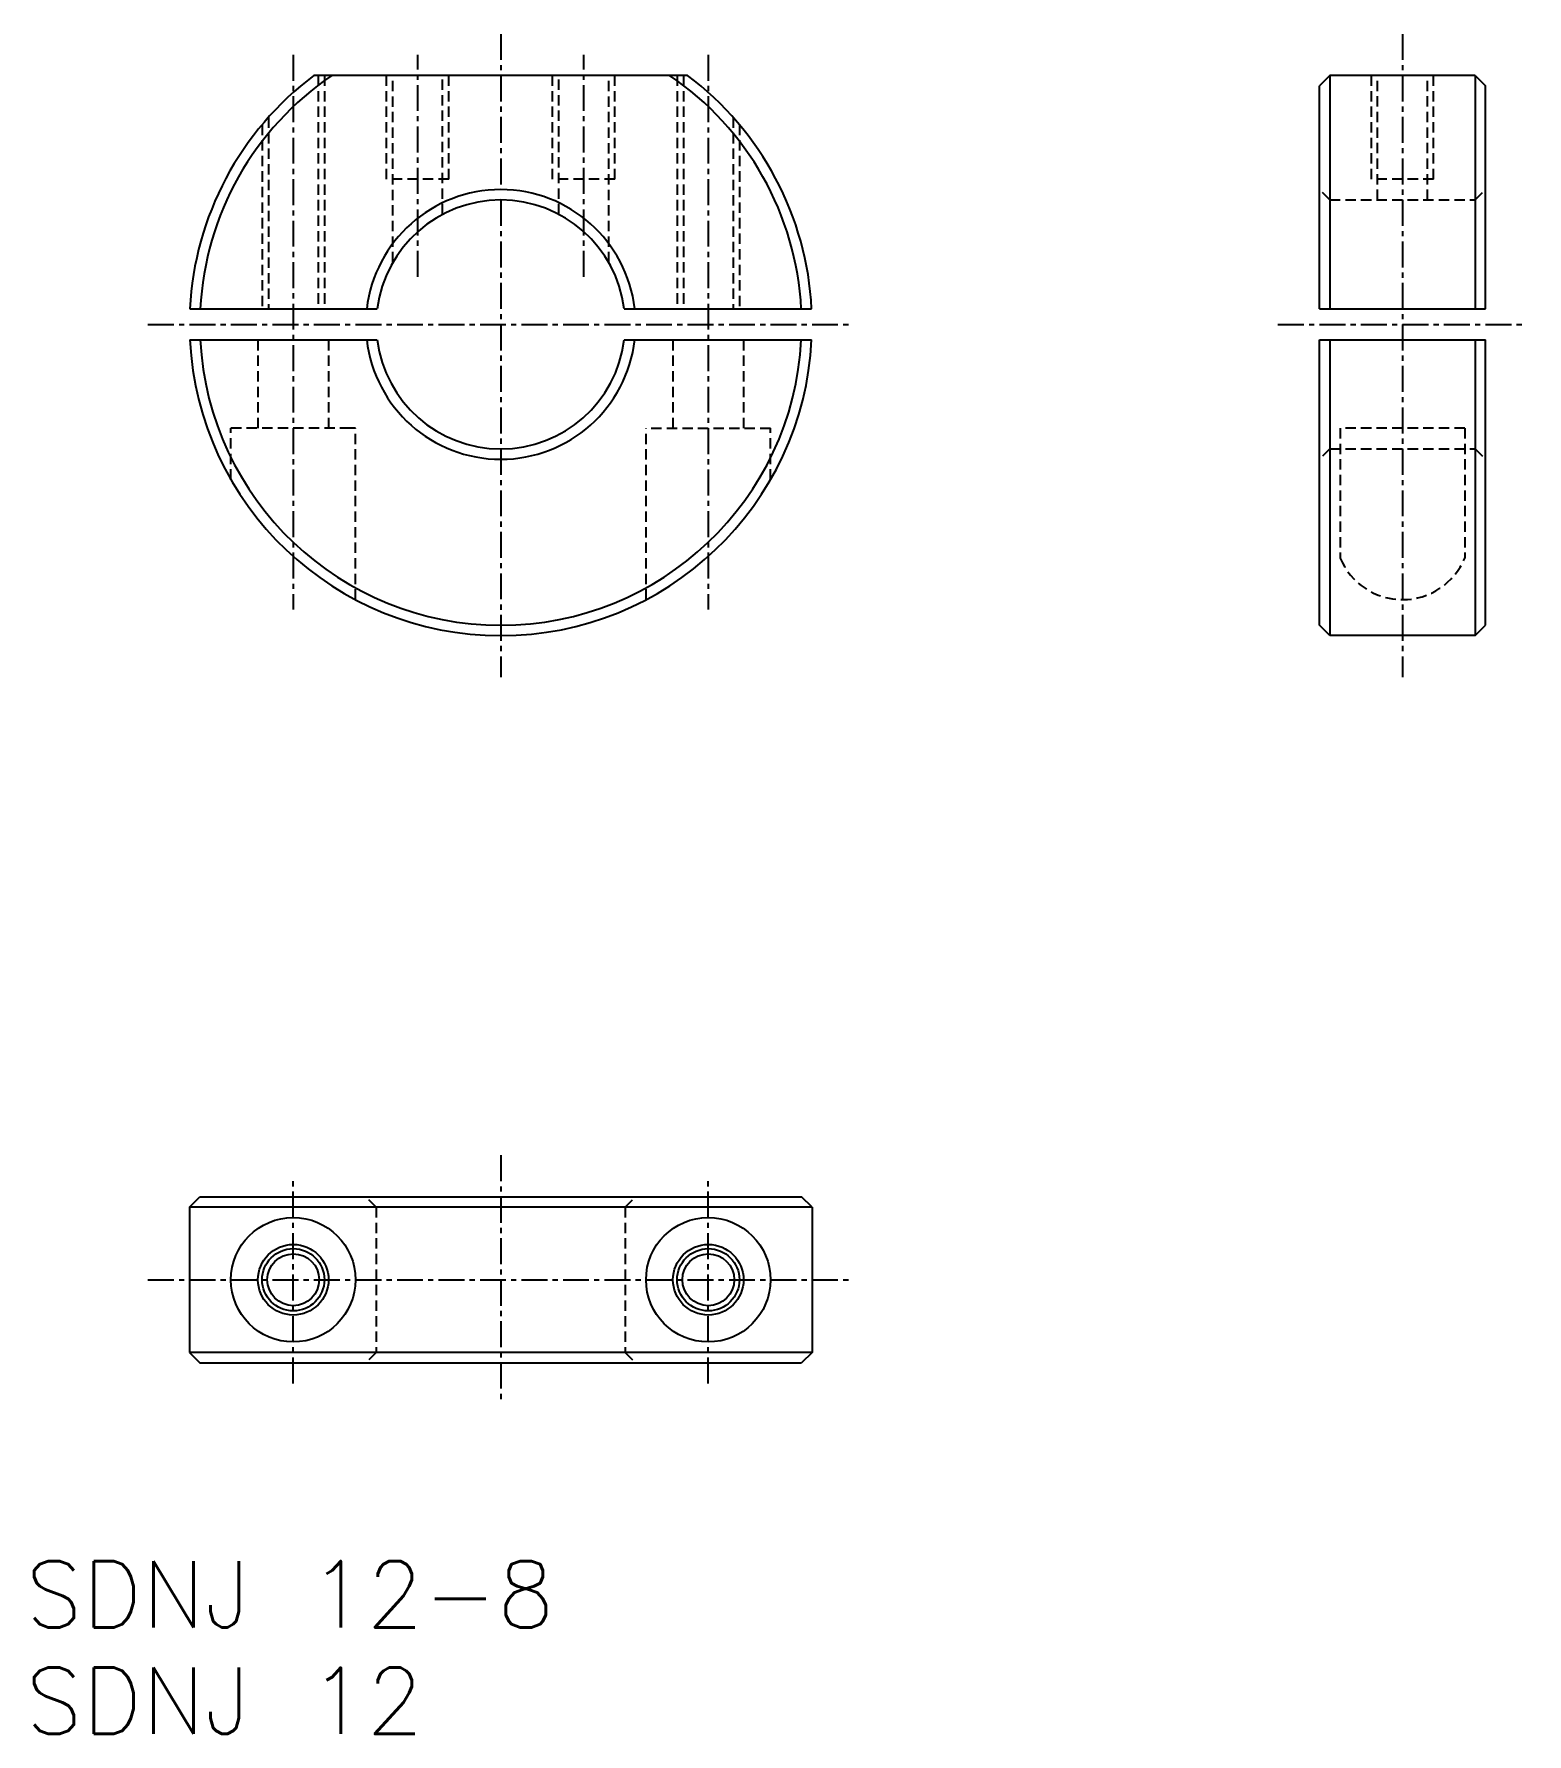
# Model space of a CAD drawing. Extents: x 474.6 to 546.6, y -82.8 to -0.9.
import ezdxf

# ---------------------------------------------------------------- set-up
doc = ezdxf.new("R2010")
doc.units = 0
doc.linetypes.add('CENTER', pattern=[2, 1.25, -0.25, 0.25, -0.25])
doc.linetypes.add('DASHED', pattern=[0.75, 0.5, -0.25])
doc.layers.get('0').update_dxf_attribs({"linetype": 'CONTINUOUS'})
doc.layers.add('CENTER', color=1, linetype='CENTER')
doc.styles.get("Standard").update_dxf_attribs({"font": 'txt.shx', "bigfont": 'bigfont.shx'})

msp = doc.modelspace()

# ---------------------------------------------------------------- linework, layer by layer
at = {"color": 7, "linetype": 'CONTINUOUS'}
for p, q in [((506.101, -2.863), (488.101, -2.863)), ((536.554, -14.113), (544.554, -14.113)), ((536.554, -15.613), (544.554, -15.613))]:
    msp.add_line(p, q, dxfattribs=at)
at = {"color": 3, "linetype": 'DASHED'}
for p, q in [((488.301, -2.863), (488.301, -14.113)), ((488.601, -2.863), (488.601, -14.113)), ((491.601, -7.863), (491.601, -2.863)), ((491.901, -11.869), (491.901, -2.863)), ((494.301, -9.556), (494.301, -2.863)), ((494.601, -7.863), (494.601, -2.863)), ((499.601, -7.863), (499.601, -2.863)), ((499.901, -9.556), (499.901, -2.863)), ((502.301, -11.869), (502.301, -2.863)), ((502.601, -7.863), (502.601, -2.863)), ((505.601, -2.863), (505.601, -14.113)), ((505.901, -2.863), (505.901, -14.113)), ((539.054, -7.863), (539.054, -2.863)), ((539.354, -8.863), (539.354, -2.863)), ((541.754, -8.863), (541.754, -2.863)), ((542.054, -7.863), (542.054, -2.863)), ((485.901, -4.885), (485.901, -14.113)), ((508.301, -4.885), (508.301, -14.113)), ((485.601, -5.232), (485.601, -14.113)), ((508.601, -5.232), (508.601, -14.113)), ((494.601, -7.863), (491.601, -7.863)), ((502.601, -7.863), (499.601, -7.863)), ((542.054, -7.863), (539.054, -7.863)), ((537.054, -8.863), (536.554, -8.363)), ((537.054, -8.863), (544.054, -8.863)), ((544.054, -8.863), (544.554, -8.363)), ((485.401, -15.613), (485.401, -19.863)), ((488.801, -15.613), (488.801, -19.863)), ((505.401, -15.613), (505.401, -19.863)), ((508.801, -15.613), (508.801, -19.863)), ((489.851, -19.863), (484.101, -19.863)), ((484.101, -22.346), (484.101, -19.863)), ((490.101, -19.863), (489.851, -19.863)), ((490.101, -28.129), (490.101, -19.863)), ((504.101, -28.129), (504.101, -19.863)), ((504.351, -19.863), (510.101, -19.863)), ((510.101, -22.346), (510.101, -19.863)), ((543.554, -19.863), (537.554, -19.863)), ((537.554, -19.863), (537.554, -26.129)), ((543.554, -19.863), (543.554, -26.129)), ((537.054, -20.863), (536.554, -21.363)), ((537.054, -20.863), (544.054, -20.863)), ((544.054, -20.863), (544.554, -21.363)), ((491.101, -57.413), (490.601, -56.913)), ((503.101, -57.413), (503.601, -56.913)), ((491.101, -57.413), (491.101, -64.413)), ((503.101, -57.413), (503.101, -64.413)), ((491.101, -64.413), (490.601, -64.913)), ((503.101, -64.413), (503.601, -64.913))]:
    msp.add_line(p, q, dxfattribs=at)
for p, q in [((537.054, -2.863), (536.554, -3.363)), ((544.054, -2.863), (537.054, -2.863)), ((537.054, -2.863), (537.054, -14.113)), ((544.054, -2.863), (544.554, -3.363)), ((544.054, -2.863), (544.054, -14.113)), ((536.554, -14.113), (536.554, -3.363)), ((544.554, -14.113), (544.554, -3.363)), ((482.12, -14.113), (491.148, -14.113)), ((503.054, -14.113), (512.083, -14.113)), ((482.12, -15.613), (491.148, -15.613)), ((503.054, -15.613), (512.083, -15.613)), ((536.554, -29.363), (536.554, -15.613)), ((537.054, -15.613), (537.054, -29.863)), ((544.054, -15.613), (544.054, -29.863)), ((544.554, -29.363), (544.554, -15.613)), ((537.054, -29.863), (536.554, -29.363)), ((544.054, -29.863), (544.554, -29.363)), ((544.054, -29.863), (537.054, -29.863)), ((482.101, -57.413), (482.601, -56.913)), ((482.601, -56.913), (511.601, -56.913)), ((512.101, -57.413), (511.601, -56.913)), ((482.101, -57.413), (482.101, -64.413)), ((512.101, -57.413), (482.101, -57.413)), ((512.101, -57.413), (512.101, -64.413)), ((482.101, -64.413), (482.601, -64.913)), ((512.101, -64.413), (482.101, -64.413)), ((512.101, -64.413), (511.601, -64.913)), ((482.601, -64.913), (511.601, -64.913))]:
    msp.add_line(p, q)
for centre in [(487.101, -60.913), (507.101, -60.913)]:
    msp.add_circle(centre, 3)
at = {"color": 7, "linetype": 'CONTINUOUS'}
for centre, radius in [((487.101, -60.913), 1.7), ((487.101, -60.913), 1.25), ((507.101, -60.913), 1.7), ((507.101, -60.913), 1.25)]:
    msp.add_circle(centre, radius, dxfattribs=at)
at = {"color": 3, "linetype": 'CONTINUOUS'}
for centre in [(487.101, -60.913), (507.101, -60.913)]:
    msp.add_circle(centre, 1.5, dxfattribs=at)
at = {"color": 7, "linetype": 'CONTINUOUS'}
for radius, start, end in [(15, 126.8699, 177.13402), (14.5, 124.14842, 177.0351), (14.5, 2.9649, 55.85158), (15, 2.86598, 53.1301), (15, 182.86598, 357.13402), (14.5, 182.9649, 357.0351)]:
    msp.add_arc((497.101, -14.863), radius, start, end, dxfattribs=at)
for radius, start, end in [(6.5, 6.62581, 173.37419), (6, 7.18076, 172.81924), (6.5, 186.62581, 353.37419), (6, 187.18076, 352.81924)]:
    msp.add_arc((497.101, -14.863), radius, start, end)
at = {"color": 3, "linetype": 'DASHED'}
msp.add_arc((540.554, -24.879), 3.25, 202.61986, 337.38014, dxfattribs=at)
at = {"layer": 'CENTER', "color": 1, "linetype": 'CENTER'}
for p, q in [((497.101, -0.863), (497.101, -8.363)), ((540.554, -0.863), (540.554, -31.863)), ((487.101, -1.863), (487.101, -28.611)), ((493.101, -12.572), (493.101, -1.863)), ((501.101, -12.572), (501.101, -1.863)), ((507.101, -1.863), (507.101, -28.611)), ((497.101, -8.863), (497.101, -31.863)), ((480.101, -14.863), (514.101, -14.863)), ((534.554, -14.863), (546.554, -14.863)), ((497.101, -54.913), (497.101, -66.913)), ((487.101, -65.913), (487.101, -55.913)), ((507.101, -65.913), (507.101, -55.913)), ((480.101, -60.913), (514.101, -60.913))]:
    msp.add_line(p, q, dxfattribs=at)

# ---------------------------------------------------------------- texts
for s, p in [('SDNJ 12-8', (474.197, -77.672)), ('SDNJ 12', (474.197, -82.81))]:
    msp.add_text(s, height=3.2).set_placement(p)

doc.saveas('drawing.dxf')
